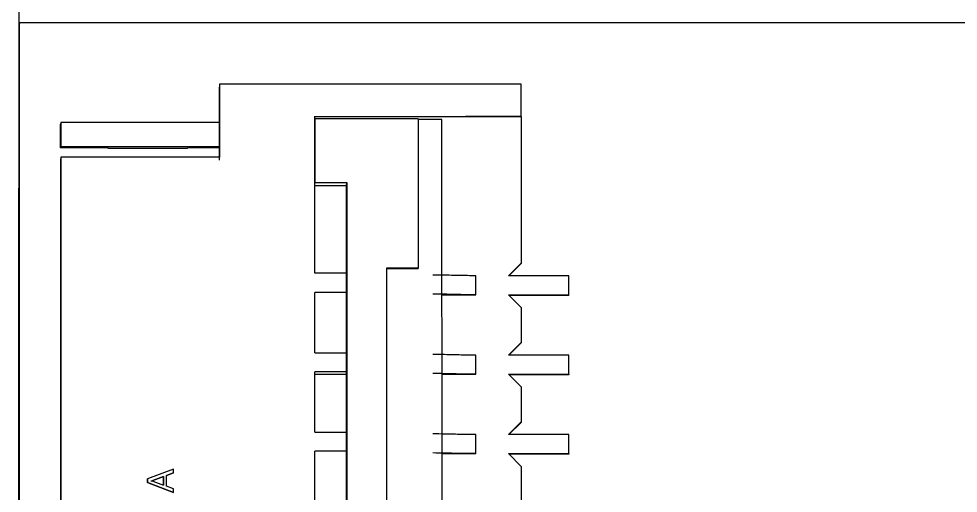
# Model space of a CAD drawing. Header units: millimetres. Extents: x 15 to 1184, y 5 to 836.
# Drawn here: x 843.42 to 849.34, y 629.63 to 632.62 of the extents above; entities that cross this region are included whole.
import ezdxf

# ---------------------------------------------------------------- set-up
doc = ezdxf.new("R2010")
doc.units = ezdxf.units.MM
doc.layers.get('0').update_dxf_attribs({"lineweight": 18})

msp = doc.modelspace()

# ---------------------------------------------------------------- linework, layer by layer
at = {"color": 7, "linetype": 'Continuous', "lineweight": 25}
for p, q in [((843.4241, 635.0499), (843.4242, 631.5506)), ((843.425, 632.7607), (843.425, 631.5609)), ((843.4277, 632.5938), (843.425, 632.5607)), ((843.425, 632.5607), (843.4255, 618.1935)), ((843.4277, 632.5938), (853.4023, 632.5938)), ((843.4282, 618.1935), (843.4277, 632.5938)), ((844.6886, 632.2052), (844.6871, 632.1866)), ((844.6886, 632.2052), (844.6886, 631.7453)), ((846.5886, 632.2052), (844.6886, 632.2052)), ((846.5886, 632.0052), (846.5886, 632.2052)), ((844.6871, 631.964), (844.6871, 632.1866)), ((843.6881, 631.964), (843.6874, 631.9547)), ((843.6881, 631.964), (843.6881, 631.8141)), ((844.6881, 631.964), (843.6881, 631.964)), ((844.6881, 631.8141), (844.6881, 631.964)), ((845.2884, 632.0021), (846.5884, 632.0021)), ((845.2886, 631.9767), (845.2886, 632.0052)), ((845.2895, 631.987), (845.2886, 631.9767)), ((845.2886, 631.5768), (845.2886, 631.9767)), ((845.2895, 631.987), (845.2895, 631.5871)), ((845.9395, 631.987), (845.2895, 631.987)), ((845.9395, 631.987), (845.9395, 631.0472)), ((846.0892, 631.9839), (845.9395, 631.9839)), ((846.0894, 627.4419), (846.0892, 631.9839)), ((846.2366, 632.0052), (846.5886, 632.0052)), ((846.5874, 632.0021), (846.5874, 631.0799)), ((846.5884, 632.0021), (846.5886, 632.0052)), ((843.6874, 631.8048), (843.6874, 631.9547)), ((843.6874, 631.8048), (843.6881, 631.8141)), ((843.9874, 631.8048), (843.6874, 631.8048)), ((843.6881, 631.8141), (844.6881, 631.8141)), ((843.9874, 631.8048), (843.987, 631.8006)), ((843.987, 631.8006), (843.987, 631.8048)), ((844.487, 631.8006), (843.987, 631.8006)), ((844.487, 631.8006), (844.4874, 631.8048)), ((844.6874, 631.8048), (844.4874, 631.8048)), ((844.6871, 631.7267), (844.6871, 631.8048)), ((844.6881, 631.8141), (844.6874, 631.8048)), ((843.6886, 631.7453), (843.6871, 631.7267)), ((843.6886, 631.7453), (843.6888, 627.6661)), ((844.6886, 631.7453), (843.6886, 631.7453)), ((843.6871, 631.7267), (843.6873, 627.6476)), ((843.6886, 631.6942), (843.6872, 631.6777)), ((843.6872, 631.6777), (843.6873, 627.6986)), ((843.6887, 627.7151), (843.6886, 631.6942)), ((843.425, 631.5609), (843.4242, 631.5506)), ((843.4246, 620.7529), (843.4242, 631.5506)), ((845.4877, 631.5654), (845.2877, 631.5654)), ((845.2886, 631.5768), (845.2895, 631.5871)), ((845.2887, 631.0154), (845.2886, 631.5768)), ((845.2895, 631.5871), (845.4895, 631.5871)), ((845.4877, 631.5654), (845.4895, 631.5871)), ((845.4877, 631.0041), (845.4877, 631.5654)), ((845.4895, 631.5871), (845.4896, 627.8449)), ((843.4242, 631.5197), (843.425, 631.5197)), ((846.5874, 631.0799), (846.5074, 630.9999)), ((846.5871, 631.0768), (846.5102, 630.9999)), ((846.5874, 631.0799), (846.5871, 631.0768)), ((845.9395, 631.0472), (845.7395, 631.0472)), ((845.7395, 631.0472), (845.7396, 628.3848)), ((845.9392, 631.0441), (845.7395, 631.0441)), ((845.9392, 631.0441), (845.9395, 631.0472)), ((845.4887, 631.0154), (845.2887, 631.0154)), ((845.4887, 630.8954), (845.4887, 631.0154)), ((846.3031, 630.88), (846.3031, 630.9999)), ((846.8874, 630.9999), (846.5074, 630.9999)), ((846.8874, 630.88), (846.8874, 630.9999)), ((845.2884, 630.8923), (845.2884, 630.8922)), ((845.2887, 630.5155), (845.2887, 630.8954)), ((845.4887, 630.8954), (845.2887, 630.8954)), ((845.4877, 630.8841), (845.4877, 630.8893)), ((845.4877, 630.5042), (845.4877, 630.8841)), ((845.4882, 630.8893), (845.4887, 630.8954)), ((846.0893, 630.88), (846.3031, 630.88)), ((846.5074, 630.88), (846.8874, 630.88)), ((846.5074, 630.88), (846.5874, 630.8)), ((846.8871, 630.8758), (846.5115, 630.8758)), ((846.8871, 630.8758), (846.8874, 630.88)), ((846.5874, 630.8), (846.5874, 630.58)), ((846.5874, 630.58), (846.5074, 630.5)), ((846.5103, 630.5), (846.5872, 630.5769)), ((846.5874, 630.58), (846.5872, 630.5769)), ((845.2887, 630.5155), (845.4887, 630.5155)), ((845.4887, 630.3956), (845.4887, 630.5155)), ((846.3031, 630.3801), (846.3031, 630.5)), ((846.8874, 630.5), (846.5074, 630.5)), ((846.8874, 630.3801), (846.8874, 630.5)), ((845.2884, 630.3925), (845.2884, 630.3924)), ((845.4887, 630.3956), (845.2887, 630.3956)), ((845.2887, 630.0156), (845.2887, 630.3956)), ((845.2887, 630.3801), (845.4878, 630.3801)), ((845.4878, 630.3842), (845.4878, 630.3894)), ((845.4878, 630.0043), (845.4878, 630.3842)), ((845.4882, 630.3894), (845.4887, 630.3956)), ((846.0893, 630.3801), (846.3031, 630.3801)), ((846.5074, 630.3801), (846.8874, 630.3801)), ((846.5074, 630.3801), (846.5874, 630.3001)), ((846.8871, 630.3759), (846.5115, 630.3759)), ((846.8874, 630.3801), (846.8871, 630.3759)), ((846.5874, 630.3001), (846.5874, 630.0801)), ((846.5874, 630.0801), (846.5074, 630.0001)), ((846.5103, 630.0001), (846.5872, 630.077)), ((846.5874, 630.0801), (846.5872, 630.077)), ((845.2887, 630.0156), (845.4887, 630.0156)), ((845.4887, 629.8957), (845.4887, 630.0156)), ((846.3031, 629.8802), (846.3031, 630.0001)), ((846.8874, 630.0001), (846.5074, 630.0001)), ((846.8874, 629.8802), (846.8874, 630.0001)), ((845.4887, 629.8957), (845.2887, 629.8957)), ((845.2887, 629.5157), (845.2887, 629.8957)), ((845.4882, 629.8895), (845.4887, 629.8957)), ((845.2884, 629.8926), (845.2884, 629.8925)), ((845.4878, 629.8843), (845.4878, 629.8895)), ((845.4878, 629.5044), (845.4878, 629.8843)), ((846.0893, 629.8802), (846.3031, 629.8802)), ((846.5074, 629.8802), (846.8874, 629.8802)), ((846.5074, 629.8802), (846.5874, 629.8002)), ((846.8871, 629.876), (846.5116, 629.876)), ((846.8874, 629.8802), (846.8871, 629.876)), ((844.3986, 629.7818), (844.2355, 629.721)), ((844.3984, 629.7586), (844.3986, 629.7818)), ((846.5874, 629.8002), (846.5874, 629.5802)), ((844.2353, 629.6985), (844.2355, 629.721)), ((844.2355, 629.721), (844.2353, 629.6986)), ((844.2355, 629.721), (844.2355, 629.721)), ((844.3354, 629.736), (844.2676, 629.7119)), ((844.2676, 629.7119), (844.3354, 629.736)), ((844.335, 629.6814), (844.3354, 629.736)), ((844.3354, 629.736), (844.335, 629.6814)), ((844.3354, 629.736), (844.3354, 629.736)), ((844.3533, 629.6746), (844.3538, 629.7423)), ((844.3984, 629.7586), (844.3538, 629.7423)), ((844.3538, 629.7423), (844.3984, 629.7586)), ((844.3984, 629.7586), (844.3984, 629.7586)), ((844.2353, 629.6986), (844.3976, 629.6354)), ((844.2353, 629.6986), (844.2353, 629.6985)), ((844.3976, 629.6354), (844.2353, 629.6985)), ((844.2562, 629.7089), (844.2676, 629.7119)), ((844.2562, 629.7089), (844.2675, 629.7062)), ((844.2675, 629.7062), (844.335, 629.6814)), ((844.3977, 629.6587), (844.3533, 629.6746)), ((844.3976, 629.6354), (844.3977, 629.6587)), ((844.3976, 629.6354), (844.3976, 629.6354))]:
    msp.add_line(p, q, dxfattribs=at)
for points, knots in [([(846.3031, 630.9999), (846.2896, 631), (846.2345, 631.0003), (846.1719, 631.0016), (846.1077, 631.0032), (846.0571, 631.0038), (846.0319, 631.0041)], [0, 0, 0, 0, 0.0331868, 0.1354725, 0.2036006, 0.2712682, 0.2712682, 0.2712682, 0.2712682]), ([(846.3031, 630.88), (846.2895, 630.88), (846.2616, 630.8802), (846.2129, 630.8808), (846.1628, 630.8819), (846.1077, 630.8832), (846.0571, 630.8838), (846.0319, 630.8841)], [0, 0, 0, 0, 0.0334349, 0.0684385, 0.1357622, 0.203745, 0.2712683, 0.2712683, 0.2712683, 0.2712683]), ([(846.3031, 630.5), (846.2896, 630.5001), (846.2346, 630.5004), (846.1719, 630.5017), (846.1077, 630.5033), (846.0571, 630.5039), (846.0319, 630.5042)], [0, 0, 0, 0, 0.0331868, 0.1354725, 0.2036006, 0.2712682, 0.2712682, 0.2712682, 0.2712682]), ([(846.3031, 630.3801), (846.2895, 630.3801), (846.2616, 630.3803), (846.2129, 630.3809), (846.1628, 630.382), (846.1077, 630.3834), (846.0571, 630.3839), (846.0319, 630.3842)], [0, 0, 0, 0, 0.0334349, 0.0684385, 0.1357622, 0.203745, 0.2712683, 0.2712683, 0.2712683, 0.2712683]), ([(846.3031, 630.0001), (846.2896, 630.0002), (846.2346, 630.0005), (846.1719, 630.0019), (846.1078, 630.0034), (846.0571, 630.004), (846.0319, 630.0043)], [0, 0, 0, 0, 0.0331868, 0.1354725, 0.2036006, 0.2712682, 0.2712682, 0.2712682, 0.2712682]), ([(846.3031, 629.8802), (846.2895, 629.8802), (846.2616, 629.8804), (846.2129, 629.881), (846.1628, 629.8821), (846.1077, 629.8835), (846.0571, 629.884), (846.0319, 629.8843)], [0, 0, 0, 0, 0.0334349, 0.0684385, 0.1357622, 0.203745, 0.2712683, 0.2712683, 0.2712683, 0.2712683])]:
    msp.add_open_spline(points, degree=3, knots=knots, dxfattribs=at)

doc.saveas('drawing.dxf')
